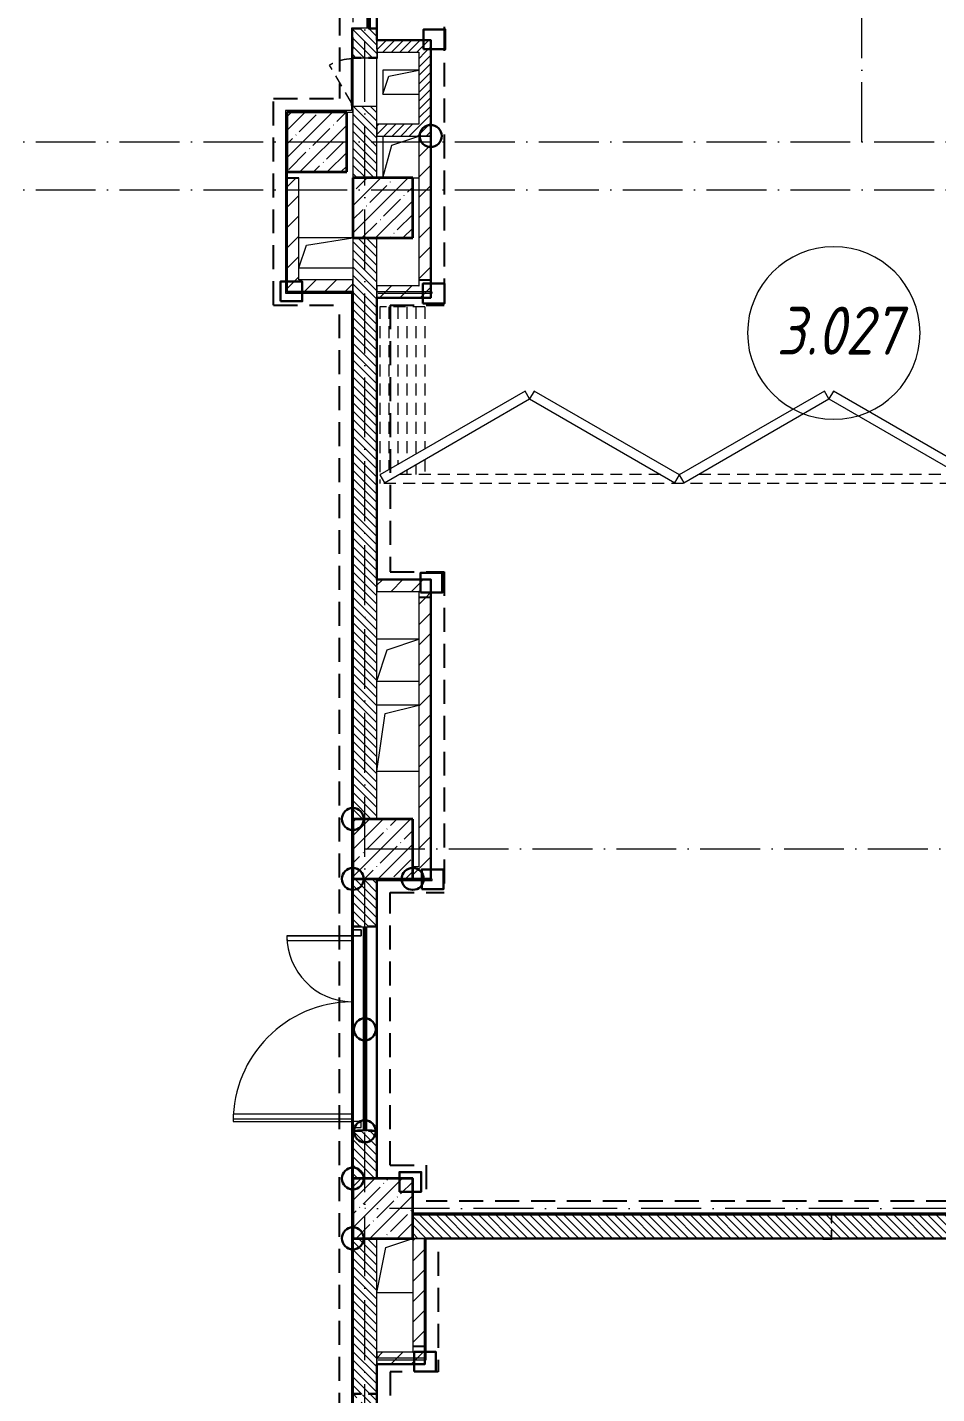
# Model space of a CAD drawing. Header units: millimetres. Extents: x -213536 to 1564669, y 70501 to 942238.
# Drawn here: x 523574 to 531167, y 459839 to 471242 of the extents above; entities that cross this region are included whole.
import ezdxf

# ---------------------------------------------------------------- set-up
doc = ezdxf.new("R2010")
doc.units = ezdxf.units.MM
for name, pattern in [('200_ШТРИХ__ш1_п0_6_', [160, 100, -60]), ('200_ШТРИХ_ш1п0_6_', [160, 100, -60]), ('50_200_ШТРИХ_1Т_ш5_п1_п1_', [700, 500, -100, 0, -100]), ('Штрих короткий', [300, 150, -150]), ('Штриховая _2 мм - 1 мм_', [300, 200, -100])]:
    doc.linetypes.add(name, pattern=pattern)
for name, color, linetype, lineweight in [('0-1', 7, 'Continuous', 5), ('0-2', 7, 'Continuous', 9), ('2) ПГП 4м', 4, 'Continuous', 30), ('2.2) ПГП двери 2.4 -', 134, 'Continuous', 60), ('3) ЖБ 4м', 3, 'Continuous', 30), ('4) Метл уголки', 6, 'Continuous', 30), ('5) Швы', 2, 'Continuous', 30), ('Двери', 7, 'Continuous', 9), ('Каркас_Импост', 7, 'Continuous', 13), ('Марки помещений', 7, 'Continuous', 9), ('Несущие колонны', 7, 'Continuous', 9), ('Несущие колонны-1', 7, 'Continuous', 35), ('Обобщенные модели', 7, 'Continuous', 9), ('Общие ребра', 7, 'Continuous', 9), ('Окна', 7, 'Continuous', 9), ('Оси-2', 7, '50_200_ШТРИХ_1Т_ш5_п1_п1_', 9), ('Открывание в плане-1', 7, '200_ШТРИХ__ш1_п0_6_', 9), ('Открывание в плане-2', 7, '200_ШТРИХ_ш1п0_6_', 9), ('Перемычка-1', 7, 'Штрих короткий', 9), ('Стены', 7, 'Continuous', 9), ('Стены-1', 7, 'Continuous', 13), ('Штриховка разреза-1', 7, 'Continuous', 9), ('Элементы узлов', 7, 'Continuous', 9)]:
    doc.layers.add(name, color=color, linetype=linetype, lineweight=lineweight)
doc.layers.add('СТ-1_1', color=7, linetype='Штриховая _2 мм - 1 мм_', lineweight=90, true_color=0x888888)
doc.layers.get('0-2').off()
doc.styles.add('ISOCPEUR_I_2', font='isocpeui.ttf', dxfattribs={"width": 0.85, "height": 2.3})
pattern_1 = [(135, (0, 0), (-35.35534, -35.35534), [])]
pattern_2 = [(45, (0, 0), (-35.35534, 35.35534), [])]
pattern_3 = [(45, (0, 0), (-84.85281, 84.85281), [])]

# ---------------------------------------------------------------- blocks, each defined once
blk = doc.blocks.new('Ось 3 этаж')
at = {"layer": 'Оси-2'}
for p, q in [((526392.1, 423014.8), (526392.1, 477896.8)), ((530542.1, 470285.4), (530542.1, 477896.8)), ((507542.1, 470285.4), (535630.4, 470285.4)), ((507542.1, 469885.4), (536900.4, 469885.4)), ((526392.1, 464385.4), (536900.4, 464385.4)), ((536900.4, 461385.4), (526392.1, 461385.4))]:
    blk.add_line(p, q, dxfattribs=at)
blk = doc.blocks.new('BSC_Колонна _Прямоугольная - 500х500-V28-АИ2_03_План отделки стен 3-го этажа _Часть 2_')
at = {"layer": 'Несущие колонны'}
h = blk.add_hatch(dxfattribs=at)
h.set_pattern_fill('FP_36', color=256, style=0, pattern_type=2)
h.set_pattern_definition([(45, (-95850, -36150), (-114.04925, 114.04925), []), (45, (-95735.95, -36150), (-114.04925, 114.04925), [201.613, -40.323, 3.353, -36.97])])
h.paths.add_polyline_path([(-250, -250), (250, -250), (250, 250), (-250, 250)], flags=0)
at = {"layer": 'Несущие колонны-1'}
for p, q in [((250, 250), (-250, 250)), ((-250, 250), (-250, -250)), ((250, -250), (250, 250)), ((-250, -250), (250, -250))]:
    blk.add_line(p, q, dxfattribs=at)
blk = doc.blocks.new('BSC_Колонна _Прямоугольная - 500х500-V30-АИ2_03_План отделки стен 3-го этажа _Часть 2_')
at = {"layer": 'Несущие колонны'}
h = blk.add_hatch(dxfattribs=at)
h.set_pattern_fill('FP_38', color=256, style=0, pattern_type=2)
h.set_pattern_definition([(45, (-95850, -39150), (-114.04925, 114.04925), []), (45, (-95735.95, -39150), (-114.04925, 114.04925), [201.613, -40.323, 3.353, -36.97])])
h.paths.add_polyline_path([(-250, -250), (250, -250), (250, 250), (-250, 250)], flags=0)
at = {"layer": 'Несущие колонны-1'}
for p, q in [((250, 250), (-250, 250)), ((-250, 250), (-250, -250)), ((250, -250), (250, 250)), ((-250, -250), (250, -250))]:
    blk.add_line(p, q, dxfattribs=at)
blk = doc.blocks.new('DOR__перегородка__Прямоугольная - Вн_ДПГ_7500х3300h-25989103-АИ2_03_План отделки стен 3-го этажа _Часть 2_')
at = {"layer": 'Каркас_Импост'}
for p, q in [((2463, -7), (1250, -707)), ((1288, -772), (2500, -72)), ((2500, -72), (2463, -7)), ((2538, -7), (2501, -72)), ((2501, -72), (3713, -772)), ((3751, -707), (2538, -7)), ((4962, -7), (3750, -707)), ((3787, -772), (5000, -72)), ((5000, -72), (4962, -7)), ((5037, -7), (4999, -72)), ((4999, -72), (6212, -772)), ((6249, -707), (5037, -7)), ((7461, -7), (6249, -707)), ((6287, -772), (7499, -72)), ((7499, -72), (7461, -7)), ((1250, -707), (1288, -772)), ((3713, -772), (3751, -707)), ((3750, -707), (3787, -772)), ((6212, -772), (6249, -707)), ((6249, -707), (6287, -772))]:
    blk.add_line(p, q, dxfattribs=at)
at = {"layer": 'Открывание в плане-1'}
for p, q in [((0, 0), (305, 0)), ((325, 0), (7500, 0)), ((0, -75), (0, 0)), ((0, -75), (305, -75)), ((325, -75), (2344, -75)), ((2494, -75), (2507, -75)), ((2657, -75), (4844, -75)), ((4994, -75), (5005, -75)), ((5155, -75), (7343, -75)), ((7125, -201), (7125, -75)), ((7200, -158), (7200, -75)), ((7275, -114), (7275, -75)), ((7493, -75), (7500, -75)), ((7500, -1474), (7500, 0)), ((7275, -1474), (7275, -201)), ((7350, -1474), (7350, -158)), ((7425, -1474), (7425, -114)), ((7125, -1474), (7125, -288)), ((7200, -1474), (7200, -244)), ((7125, -1474), (7500, -1474))]:
    blk.add_line(p, q, dxfattribs=at)
blk = doc.blocks.new('BSC_Колонна _Прямоугольная - 500х500-V142-АИ2_03_План отделки стен 3-го этажа _Часть 2_')
at = {"layer": 'Несущие колонны'}
h = blk.add_hatch(dxfattribs=at)
h.set_pattern_fill('FP_132', color=256, style=0, pattern_type=2)
h.set_pattern_definition([(45, (-95850, -44500), (-114.04925, 114.04925), []), (45, (-95735.95, -44500), (-114.04925, 114.04925), [201.613, -40.323, 3.353, -36.97])])
h.paths.add_polyline_path([(-250, -250), (250, -250), (250, 250), (-250, 250)], flags=0)
at = {"layer": 'Несущие колонны-1'}
for p, q in [((250, 250), (-250, 250)), ((-250, 250), (-250, -250)), ((250, -250), (250, 250)), ((-250, -250), (250, -250))]:
    blk.add_line(p, q, dxfattribs=at)
blk = doc.blocks.new('BSC_Колонна _Прямоугольная - 500х500-V147-АИ2_03_План отделки стен 3-го этажа _Часть 2_')
at = {"layer": 'Несущие колонны'}
h = blk.add_hatch(dxfattribs=at)
h.set_pattern_fill('FP_137', color=256, style=0, pattern_type=2)
h.set_pattern_definition([(45, (-95300, -45050), (-114.04925, 114.04925), []), (45, (-95185.95, -45050), (-114.04925, 114.04925), [201.613, -40.323, 3.353, -36.97])])
h.paths.add_polyline_path([(-250, -250), (250, -250), (250, 250), (-250, 250)], flags=0)
at = {"layer": 'Несущие колонны-1'}
for p, q in [((250, 250), (-250, 250)), ((-250, 250), (-250, -250)), ((250, -250), (250, 250)), ((-250, -250), (250, -250))]:
    blk.add_line(p, q, dxfattribs=at)
blk = doc.blocks.new('Проем_Дверь_Прямоугольный - 1700х2400h_дверные проемы-29805302-АИ2_03_План отделки стен 3-го этажа _Часть 2_')
at = {"layer": 'Перемычка-1'}
for p, q in [((850, 100), (-850, 100)), ((850, -100), (-850, -100))]:
    blk.add_line(p, q, dxfattribs=at)
blk = doc.blocks.new('Проем_Дверь_Прямоугольный - 1700х2400h_дверные проемы-28704924-АИ2_03_План отделки стен 3-го этажа _Часть 2_')
at = {"layer": 'Перемычка-1'}
for p, q in [((850, 100), (-850, 100)), ((850, -100), (-850, -100))]:
    blk.add_line(p, q, dxfattribs=at)
blk = doc.blocks.new('Дверь_Витражная_СКБ_2Ст2 - ДВВ_ДАО_СОШ_Классы-26508392-АИ2_03_План отделки стен 3-го этажа _Часть 2_')
at = {"layer": 'Двери'}
for p, q in [((-775, 1035), (-775, 47)), ((775, 585), (775, 47))]:
    blk.add_line(p, q, dxfattribs=at)
for centre, radius, start, end in [((-775, 35), 1000, 0.6895, 90), ((775, 35), 550, 90, 178.7435)]:
    blk.add_arc(centre, radius, start, end, dxfattribs=at)
at = {"layer": 'Элементы узлов'}
for p, q in [((-713, 1035), (-753, 1035)), ((-753, 1035), (-753, 47)), ((-713, 47), (-713, 1035)), ((775, 585), (735, 585)), ((735, 585), (735, 47)), ((775, 47), (775, 585)), ((-825, 35), (-825, -35)), ((-825, 35), (-825, -35)), ((-775, -35), (-775, 35)), ((-775, -35), (-775, 35)), ((775, -35), (775, 35)), ((775, 35), (775, -35)), ((825, 35), (825, -35)), ((825, -35), (825, 35)), ((-825, -35), (-775, -35)), ((-825, -35), (-775, -35)), ((825, -35), (775, -35)), ((775, -35), (825, -35))]:
    blk.add_line(p, q, dxfattribs=at)
blk = doc.blocks.new('Фахверк_СКБ_Уголок - 200_3550-28267367-АИ2_03_План отделки стен 3-го этажа _Часть 2_')
at = {"layer": 'Обобщенные модели'}
for p, q in [((200, 156), (125, 156)), ((125, 156), (125, 81)), ((131, 81), (131, 150)), ((131, 150), (200, 150)), ((200, 150), (200, 156)), ((125, 81), (131, 81)), ((131, 19), (125, 19)), ((125, 19), (125, -56)), ((131, -50), (131, 19)), ((125, -56), (200, -56)), ((200, -50), (131, -50)), ((200, -56), (200, -50))]:
    blk.add_line(p, q, dxfattribs=at)
blk = doc.blocks.new('Фахверк_СКБ_Уголок - 200_3960-28268576-АИ2_03_План отделки стен 3-го этажа _Часть 2_')
at = {"layer": 'Обобщенные модели'}
for p, q in [((200, 156), (125, 156)), ((125, 156), (125, 81)), ((131, 81), (131, 150)), ((131, 150), (200, 150)), ((200, 150), (200, 156)), ((125, 81), (131, 81)), ((131, 19), (125, 19)), ((125, 19), (125, -56)), ((131, -50), (131, 19)), ((125, -56), (200, -56)), ((200, -50), (131, -50)), ((200, -56), (200, -50))]:
    blk.add_line(p, q, dxfattribs=at)
blk = doc.blocks.new('154_Стойка_СКБ_Уголок - СМ-2480_200-28346303-АИ2_03_План отделки стен 3-го этажа _Часть 2_')
at = {"layer": 'Обобщенные модели'}
for p, q in [((125, 156), (125, 81)), ((200, 156), (125, 156)), ((131, 81), (131, 150)), ((131, 150), (200, 150)), ((200, 150), (200, 156)), ((125, 81), (131, 81)), ((131, 19), (125, 19)), ((125, 19), (125, -56)), ((131, -50), (131, 19)), ((125, -56), (200, -56)), ((200, -50), (131, -50)), ((200, -56), (200, -50))]:
    blk.add_line(p, q, dxfattribs=at)
blk = doc.blocks.new('Стойка_Влож_Полоса боковая - Полоса-28213942-АИ2_03_План отделки стен 3-го этажа _Часть 2_')
at = {"layer": 'Обобщенные модели'}
for p, q in [((-5, 60), (0, 60)), ((-5, -60), (-5, 60)), ((0, 31), (0, -31)), ((0, -60), (-5, -60))]:
    blk.add_line(p, q, dxfattribs=at)
blk = doc.blocks.new('154_Фахверк_СКБ_Швеллер - Тип_100_3960-28318856-АИ2_03_План отделки стен 3-го этажа _Часть 2_')
at = {"layer": 'Обобщенные модели'}
for p, q in [((175, 50), (125, 50)), ((125, 50), (125, -50)), ((128, 47), (175, 47)), ((128, -47), (128, 47)), ((175, 47), (175, 50)), ((125, -50), (175, -50)), ((175, -47), (128, -47)), ((175, -50), (175, -47))]:
    blk.add_line(p, q, dxfattribs=at)
blk = doc.blocks.new('AR_Отверстие Ниша - Лючок-32403213-АИ2_03_План отделки стен 3-го этажа _Часть 2_')
at = {"layer": 'Окна'}
for p, q in [((200, 100), (-200, 100)), ((-200, 31), (-200, -31)), ((200, -100), (200, 100)), ((-200, -100), (200, -100))]:
    blk.add_line(p, q, dxfattribs=at)
blk = doc.blocks.new('Л_Общий_Лючок - Лючок-V198-АИ2_03_План отделки стен 3-го этажа _Часть 2_')
at = {"layer": 'Окна'}
for p, q in [((400, 6), (-24, 6)), ((-24, 6), (-24, 0)), ((-24, 0), (0, 0))]:
    blk.add_line(p, q, dxfattribs=at)
at = {"layer": 'Открывание в плане-2'}
blk.add_line((27, 12), (342, 194), dxfattribs=at)
blk.add_arc((6, 0), 388, 1.7811, 30, dxfattribs=at)
blk = doc.blocks.new('AR_Отверстие прямоугольное _в плите_ - AR_Отверстие прямоугольное _в плите_-30423629-АИ2_03_План отделки стен 3-го этажа _Часть 2_')
at = {"layer": 'Обобщенные модели'}
for p, q in [((150, 100), (-150, 100)), ((-150, 100), (-150, -100)), ((-150, -100), (-100, 50)), ((-100, 50), (150, 100)), ((-150, -100), (150, -100))]:
    blk.add_line(p, q, dxfattribs=at)
blk = doc.blocks.new('AR_Отверстие прямоугольное _в плите_ - AR_Отверстие прямоугольное _в плите_-30552830-АИ2_03_План отделки стен 3-го этажа _Часть 2_')
at = {"layer": 'Обобщенные модели'}
for p, q in [((225, 125), (-225, 125)), ((-163, 63), (225, 125)), ((-225, -125), (-163, 63)), ((-225, -125), (225, -125))]:
    blk.add_line(p, q, dxfattribs=at)
blk = doc.blocks.new('AR_Отверстие прямоугольное _в плите_ - AR_Отверстие прямоугольное _в плите_-30552583-АИ2_03_План отделки стен 3-го этажа _Часть 2_')
at = {"layer": 'Обобщенные модели'}
for p, q in [((-150, 175), (-150, -175)), ((-75, 100), (150, 175)), ((-150, -175), (-75, 100)), ((100, -175), (150, -175))]:
    blk.add_line(p, q, dxfattribs=at)
blk = doc.blocks.new('AR_Отверстие прямоугольное _в плите_ - AR_Отверстие прямоугольное _в плите_-30552844-АИ2_03_План отделки стен 3-го этажа _Часть 2_')
at = {"layer": 'Обобщенные модели'}
for p, q in [((175, 175), (-175, 175)), ((-87, 87), (175, 175)), ((-175, -175), (-87, 87)), ((-175, -175), (175, -175))]:
    blk.add_line(p, q, dxfattribs=at)
blk = doc.blocks.new('AR_Отверстие прямоугольное _в плите_ - AR_Отверстие прямоугольное _в плите_-30552585-АИ2_03_План отделки стен 3-го этажа _Часть 2_')
at = {"layer": 'Обобщенные модели'}
for p, q in [((175, 275), (-175, 275)), ((-105, 205), (175, 275)), ((-175, -275), (-105, 205)), ((-175, -275), (175, -275))]:
    blk.add_line(p, q, dxfattribs=at)
blk = doc.blocks.new('AR_Отверстие прямоугольное _в плите_ - AR_Отверстие прямоугольное _в плите_-30552603-АИ2_03_План отделки стен 3-го этажа _Часть 2_')
at = {"layer": 'Обобщенные модели'}
for p, q in [((-150, -225), (-75, 150)), ((-75, 150), (150, 225)), ((-150, -225), (150, -225))]:
    blk.add_line(p, q, dxfattribs=at)
blk = doc.blocks.new('154_Фахверк_СКБ_Швеллер - Тип_100_3960_зеркало-28515619-АИ2_03_План отделки стен 3-го этажа _Часть 2_')
at = {"layer": 'Обобщенные модели'}
for p, q in [((175, 50), (125, 50)), ((125, 50), (125, -50)), ((128, 47), (175, 47)), ((128, -47), (128, 47)), ((175, 47), (175, 50)), ((125, -50), (175, -50)), ((175, -47), (128, -47)), ((175, -50), (175, -47))]:
    blk.add_line(p, q, dxfattribs=at)
blk = doc.blocks.new('0125-Р-ОО-Ш2-АР-о_23_10_2024_rvt-1-АИ2_03_План отделки стен 3-го этажа _Часть 2_')
at = {"layer": 'Штриховка разреза-1'}
h = blk.add_hatch(dxfattribs=at)
h.set_pattern_fill('FP_1', color=256, style=0, pattern_type=2)
h.set_pattern_definition(pattern_1)
h.paths.add_polyline_path([(95665, 44750), (95800, 44750), (95800, 45350), (95600, 45350), (95600, 44750), (95624, 44750)], flags=0)
h.paths.add_polyline_path([(95669, 45750), (95731, 45750), (95731, 45756), (95800, 45756), (95800, 45994), (95731, 45994), (95731, 46000), (95669, 46000), (95669, 45994), (95600, 45994), (95600, 45756), (95669, 45756)], flags=0)
h.paths.add_polyline_path([(95731, 47700), (95731, 47706), (95800, 47706), (95800, 48100), (95600, 48100), (95600, 47706), (95669, 47706), (95669, 47700)], flags=0)
h = blk.add_hatch(dxfattribs=at)
h.set_pattern_fill('FP_92', color=256, style=0, pattern_type=2)
h.set_pattern_definition(pattern_2)
h.paths.add_polyline_path([(96250, 45800), (96250, 45900), (95800, 45900), (95800, 45825), (95806, 45825), (95806, 45800), (96150, 45800)], flags=0)
h = blk.add_hatch(dxfattribs=at)
h.set_pattern_fill('FP_92', color=256, style=0, pattern_type=2)
h.set_pattern_definition(pattern_2)
h.paths.add_polyline_path([(96250, 45200), (96250, 45800), (96150, 45800), (96150, 45200)], flags=0)
h = blk.add_hatch(dxfattribs=at)
h.set_pattern_fill('FP_92', color=256, style=0, pattern_type=2)
h.set_pattern_definition(pattern_2)
h.paths.add_polyline_path([(96250, 45100), (96250, 45200), (95800, 45200), (95800, 45100)], flags=0)
h = blk.add_hatch(dxfattribs=at)
h.set_pattern_fill('FP_3', color=256, style=0, pattern_type=2)
h.set_pattern_definition(pattern_3)
h.paths.add_polyline_path([(96247, 43850), (96247, 43897), (96153, 43897), (96153, 43850), (96200, 43850)], flags=0)
h.paths.add_polyline_path([(96247, 43900), (96250, 43900), (96250, 45100), (96150, 45100), (96150, 43900), (96153, 43900)], flags=0)
h = blk.add_hatch(dxfattribs=at)
h.set_pattern_fill('FP_3', color=256, style=0, pattern_type=2)
h.set_pattern_definition(pattern_3)
h.paths.add_polyline_path([(95150, 43800), (95150, 44700), (95147, 44700), (95147, 44747), (95053, 44747), (95053, 44700), (95050, 44700), (95050, 43800)], flags=0)
h = blk.add_hatch(dxfattribs=at)
h.set_pattern_fill('FP_1', color=256, style=0, pattern_type=2)
h.set_pattern_definition(pattern_1)
h.paths.add_polyline_path([(95600, 39400), (95800, 39400), (95800, 44250), (95600, 44250), (95600, 42063)], flags=0)
h = blk.add_hatch(dxfattribs=at)
h.set_pattern_fill('FP_3', color=256, style=0, pattern_type=2)
h.set_pattern_definition(pattern_3)
h.paths.add_polyline_path([(95600, 43800), (95600, 43900), (95150, 43900), (95150, 43800)], flags=0)
h = blk.add_hatch(dxfattribs=at)
h.set_pattern_fill('FP_3', color=256, style=0, pattern_type=2)
h.set_pattern_definition(pattern_3)
h.paths.add_polyline_path([(96250, 43750), (96250, 43850), (95800, 43850), (95800, 43750), (96153, 43750)], flags=0)
h = blk.add_hatch(dxfattribs=at)
h.set_pattern_fill('FP_3', color=256, style=0, pattern_type=2)
h.set_pattern_definition(pattern_3)
h.paths.add_polyline_path([(96150, 41300), (96150, 41400), (95800, 41400), (95800, 41300)], flags=0)
h = blk.add_hatch(dxfattribs=at)
h.set_pattern_fill('FP_3', color=256, style=0, pattern_type=2)
h.set_pattern_definition(pattern_3)
h.paths.add_polyline_path([(96250, 38900), (96250, 41250), (96150, 41250), (96150, 38900)], flags=0)
h.paths.add_polyline_path([(96247, 41253), (96247, 41300), (96250, 41300), (96250, 41400), (96150, 41400), (96150, 41300), (96153, 41300), (96153, 41253), (96244, 41253)], flags=0)
h = blk.add_hatch(dxfattribs=at)
h.set_pattern_fill('FP_3', color=256, style=0, pattern_type=2)
h.set_pattern_definition(pattern_3)
h.paths.add_polyline_path([(96150, 38900), (96150, 39000), (96100, 39000), (96100, 38900)], flags=0)
h = blk.add_hatch(dxfattribs=at)
h.set_pattern_fill('FP_1', color=256, style=0, pattern_type=2)
h.set_pattern_definition(pattern_1)
h.paths.add_polyline_path([(95600, 36400), (95800, 36400), (95800, 36794), (95731, 36794), (95731, 36800), (95669, 36800), (95669, 36794), (95600, 36794), (95600, 36725)], flags=0)
h.paths.add_polyline_path([(95669, 38500), (95731, 38500), (95731, 38506), (95800, 38506), (95800, 38900), (95600, 38900), (95600, 38506), (95669, 38506)], flags=0)
h = blk.add_hatch(dxfattribs=at)
h.set_pattern_fill('FP_1', color=256, style=0, pattern_type=2)
h.set_pattern_definition(pattern_1)
h.paths.add_polyline_path([(103100, 35900), (103100, 36100), (99600, 36100), (99600, 36031), (99594, 36031), (99594, 36100), (96100, 36100), (96100, 35900), (99594, 35900), (99594, 35969), (99600, 35969), (99600, 35900), (102189, 35900)], flags=0)
h = blk.add_hatch(dxfattribs=at)
h.set_pattern_fill('FP_1', color=256, style=0, pattern_type=2)
h.set_pattern_definition(pattern_1)
h.paths.add_polyline_path([(95800, 30400), (95800, 30694), (95731, 30694), (95731, 30700), (95800, 30700), (95800, 32500), (95731, 32500), (95731, 32506), (95800, 32506), (95800, 32794), (95731, 32794), (95731, 32800), (95800, 32800), (95800, 34600), (95760, 34600), (95760, 34595), (95640, 34595), (95640, 34600), (95600, 34600), (95600, 34570), (95670, 34570), (95669, 32830), (95600, 32830), (95600, 32800), (95669, 32800), (95669, 32794), (95600, 32794), (95600, 32506), (95669, 32506), (95669, 32500), (95600, 32500), (95600, 32470), (95670, 32470), (95669, 30730), (95600, 30730), (95600, 30700), (95669, 30700), (95669, 30694), (95600, 30694), (95600, 30400), (95670, 30400)], flags=0)
h.paths.add_polyline_path([(95670, 34600), (95731, 34600), (95731, 34606), (95800, 34606), (95800, 35900), (95600, 35900), (95600, 34606), (95669, 34606), (95669, 34600)], flags=0)
h = blk.add_hatch(dxfattribs=at)
h.set_pattern_fill('FP_3', color=256, style=0, pattern_type=2)
h.set_pattern_definition(pattern_3)
h.paths.add_polyline_path([(96103, 34950), (96197, 34950), (96197, 34997), (96103, 34997)], flags=0)
h.paths.add_polyline_path([(96103, 35000), (96200, 35000), (96200, 35900), (96100, 35900), (96100, 35000)], flags=0)
h = blk.add_hatch(dxfattribs=at)
h.set_pattern_fill('FP_3', color=256, style=0, pattern_type=2)
h.set_pattern_definition(pattern_3)
h.paths.add_polyline_path([(96100, 34850), (96200, 34850), (96200, 34950), (95800, 34950), (95800, 34850)], flags=0)
at = {"layer": 'Стены-1'}
for p, q in [((95731, 46000), (95669, 46000)), ((95600, 45925), (95600, 45825)), ((95800, 45825), (95800, 45925)), ((96250, 45900), (95800, 45900)), ((95800, 45900), (95800, 45825)), ((96250, 45800), (96250, 45900)), ((95806, 45800), (96150, 45800)), ((96150, 45800), (96150, 45200)), ((96250, 45200), (96250, 45800)), ((95600, 45326), (95600, 44750)), ((95800, 44750), (95800, 45350)), ((96150, 45200), (95800, 45200)), ((95800, 45200), (95800, 45100)), ((96250, 45100), (96250, 45200)), ((95800, 45100), (96250, 45100)), ((96250, 45100), (96150, 45100)), ((96150, 45100), (96150, 43900)), ((96250, 43900), (96250, 45100)), ((95050, 44700), (95050, 43800)), ((95150, 43900), (95150, 44700)), ((95600, 44250), (95600, 39400)), ((95800, 39400), (95800, 44250)), ((95050, 43800), (95150, 43800)), ((95600, 43900), (95150, 43900)), ((95150, 43800), (95600, 43800)), ((95600, 43800), (95600, 43900)), ((96150, 43850), (95800, 43850)), ((95800, 43850), (95800, 43750)), ((96250, 43750), (96250, 43850)), ((95800, 43750), (96250, 43750)), ((96150, 41400), (95800, 41400)), ((95800, 41400), (95800, 41300)), ((96250, 41400), (96150, 41400)), ((96250, 41300), (96250, 41400)), ((95800, 41300), (96150, 41300)), ((96150, 41250), (96150, 39000)), ((96250, 38900), (96250, 41250)), ((96150, 39000), (96100, 39000)), ((95600, 38900), (95600, 38575)), ((95800, 38575), (95800, 38900)), ((96100, 38900), (96150, 38900)), ((96150, 38900), (96250, 38900)), ((95669, 38500), (95731, 38500)), ((95600, 36725), (95600, 36400)), ((95800, 36400), (95800, 36725)), ((99525, 36100), (96100, 36100)), ((103100, 36100), (99600, 36100)), ((95600, 35900), (95600, 34675)), ((95800, 34675), (95800, 35900)), ((96100, 35900), (99525, 35900)), ((96100, 35900), (96100, 35000)), ((96200, 35900), (96100, 35900)), ((96200, 35000), (96200, 35900)), ((99600, 35900), (103100, 35900)), ((96100, 34950), (95800, 34950)), ((95800, 34950), (95800, 34850)), ((96200, 34850), (96200, 34950)), ((95800, 34850), (96200, 34850))]:
    blk.add_line(p, q, dxfattribs=at)
at = {"layer": '0-2'}
for name, p, rotation in [('Проем_Дверь_Прямоугольный - 1700х2400h_дверные проемы-29805302-АИ2_03_План отделки стен 3-го этажа _Часть 2_', (95700, 46850), 89.9999999999999), ('Фахверк_СКБ_Уголок - 200_3960-28268576-АИ2_03_План отделки стен 3-го этажа _Часть 2_', (95650, 46125), 269.9999999999999), ('Л_Общий_Лючок - Лючок-V198-АИ2_03_План отделки стен 3-го этажа _Часть 2_', (95600, 45350), 89.9999999999999), ('Фахверк_СКБ_Уголок - 200_3960-28268576-АИ2_03_План отделки стен 3-го этажа _Часть 2_', (95750, 45625), 89.9999999999999), ('AR_Отверстие Ниша - Лючок-32403213-АИ2_03_План отделки стен 3-го этажа _Часть 2_', (95700, 45550), 269.9999999999999), ('154_Фахверк_СКБ_Швеллер - Тип_100_3960-28318856-АИ2_03_План отделки стен 3-го этажа _Часть 2_', (95100, 44875), 270), ('154_Фахверк_СКБ_Швеллер - Тип_100_3960_зеркало-28515619-АИ2_03_План отделки стен 3-го этажа _Часть 2_', (96200, 44025), 269.9999999999966), ('DOR__перегородка__Прямоугольная - Вн_ДПГ_7500х3300h-25989103-АИ2_03_План отделки стен 3-го этажа _Часть 2_', (103325, 42200), 180), ('154_Фахверк_СКБ_Швеллер - Тип_100_3960_зеркало-28515619-АИ2_03_План отделки стен 3-го этажа _Часть 2_', (96200, 41125), 90), ('Фахверк_СКБ_Уголок - 200_3960-28268576-АИ2_03_План отделки стен 3-го этажа _Часть 2_', (95750, 38375), 89.9999999999999), ('Дверь_Витражная_СКБ_2Ст2 - ДВВ_ДАО_СОШ_Классы-26508392-АИ2_03_План отделки стен 3-го этажа _Часть 2_', (95635, 37650), 89.9999999999978), ('Проем_Дверь_Прямоугольный - 1700х2400h_дверные проемы-28704924-АИ2_03_План отделки стен 3-го этажа _Часть 2_', (95700, 37650), 89.9999999999999), ('154_Стойка_СКБ_Уголок - СМ-2480_200-28346303-АИ2_03_План отделки стен 3-го этажа _Часть 2_', (95650, 36925), 269.9999999999999), ('Стойка_Влож_Полоса боковая - Полоса-28213942-АИ2_03_План отделки стен 3-го этажа _Часть 2_', (95700, 36800), 269.9999999999999), ('Фахверк_СКБ_Уголок - 200_3550-28267367-АИ2_03_План отделки стен 3-го этажа _Часть 2_', (99725, 36050), 180), ('154_Фахверк_СКБ_Швеллер - Тип_100_3960_зеркало-28515619-АИ2_03_План отделки стен 3-го этажа _Часть 2_', (96150, 35125), 270), ('154_Стойка_СКБ_Уголок - СМ-2480_200-28346303-АИ2_03_План отделки стен 3-го этажа _Часть 2_', (95750, 34475), 89.9999999999999)]:
    blk.add_blockref(name, p, dxfattribs=dict(at, rotation=rotation))
for name, p in [('AR_Отверстие прямоугольное _в плите_ - AR_Отверстие прямоугольное _в плите_-30423629-АИ2_03_План отделки стен 3-го этажа _Часть 2_', (96000, 45550)), ('BSC_Колонна _Прямоугольная - 500х500-V147-АИ2_03_План отделки стен 3-го этажа _Часть 2_', (95300, 45050)), ('AR_Отверстие прямоугольное _в плите_ - AR_Отверстие прямоугольное _в плите_-30552583-АИ2_03_План отделки стен 3-го этажа _Часть 2_', (96000, 44925)), ('BSC_Колонна _Прямоугольная - 500х500-V142-АИ2_03_План отделки стен 3-го этажа _Часть 2_', (95850, 44500)), ('AR_Отверстие прямоугольное _в плите_ - AR_Отверстие прямоугольное _в плите_-30552830-АИ2_03_План отделки стен 3-го этажа _Часть 2_', (95375, 44125)), ('AR_Отверстие прямоугольное _в плите_ - AR_Отверстие прямоугольное _в плите_-30552844-АИ2_03_План отделки стен 3-го этажа _Часть 2_', (95975, 40725)), ('AR_Отверстие прямоугольное _в плите_ - AR_Отверстие прямоугольное _в плите_-30552585-АИ2_03_План отделки стен 3-го этажа _Часть 2_', (95975, 40075)), ('BSC_Колонна _Прямоугольная - 500х500-V30-АИ2_03_План отделки стен 3-го этажа _Часть 2_', (95850, 39150)), ('BSC_Колонна _Прямоугольная - 500х500-V28-АИ2_03_План отделки стен 3-го этажа _Часть 2_', (95850, 36150)), ('AR_Отверстие прямоугольное _в плите_ - AR_Отверстие прямоугольное _в плите_-30552603-АИ2_03_План отделки стен 3-го этажа _Часть 2_', (95950, 35675))]:
    blk.add_blockref(name, p, dxfattribs=at)
blk = doc.blocks.new('AI_Марка_Помещение_х1__Общий_E___ISO-2_1K_ - Номер-16210215-АИ2_03_План отделки стен 3-го этажа _Часть 2_')
at = {"layer": 'Марки помещений'}
for start, end in [(360, 180), (180, 360)]:
    blk.add_arc((0.039, 0.312), 2.4, start, end, dxfattribs=at)
blk = doc.blocks.new('3этНиз')
at = {"layer": 'Общие ребра'}
blk.add_line((526904, 461123), (526892, 461123), dxfattribs=at)
at = {"layer": 'СТ-1_1', "lineweight": 25}
for p, q in [((526180, 473773), (526180, 470647)), ((527054, 471247), (527054, 468923)), ((525630, 470647), (526180, 470647)), ((525630, 468923), (525630, 470647)), ((525630, 468923), (526180, 468923)), ((526180, 452147), (526180, 468923)), ((526604, 468923), (527054, 468923)), ((526604, 468923), (526604, 466697)), ((526604, 466697), (527054, 466697)), ((527054, 466697), (527054, 464023)), ((526604, 464023), (527054, 464023)), ((526604, 461747), (526604, 464023)), ((526604, 461747), (526904, 461747)), ((526904, 461747), (526904, 461447)), ((533680, 461447), (526904, 461447)), ((527004, 461023), (527004, 460023)), ((527004, 460023), (526604, 460023)), ((526604, 460023), (526604, 455747))]:
    blk.add_line(p, q, dxfattribs=at)
at = {"layer": 'Стены'}
blk.add_line((526280, 470591), (526280, 470985), dxfattribs=at)
at = {"layer": 'Стены-1'}
for p, q in [((526280, 471235), (526280, 470985)), ((526286, 471235), (526280, 471235)), ((526292, 471060), (526292, 471160)), ((526280, 470985), (526286, 470985)), ((526280, 470547), (525730, 470547)), ((525730, 470547), (525730, 469023)), ((526242, 470535), (526292, 470535)), ((526280, 470591), (526280, 470547)), ((526286, 470591), (526280, 470591)), ((526292, 470535), (526292, 470561)), ((525742, 469985), (525742, 470035)), ((525742, 469035), (525742, 469935)), ((525730, 469023), (526280, 469023)), ((526292, 469035), (525742, 469035)), ((526280, 469023), (526280, 452034)), ((526292, 464635), (526292, 469035)), ((526942, 469035), (526492, 469035)), ((526492, 469035), (526492, 469023)), ((526504, 469023), (526954, 469023)), ((526954, 469023), (526954, 469035)), ((526292, 463810), (526292, 464135)), ((526492, 464135), (526492, 464123)), ((526504, 464123), (526954, 464123)), ((526942, 464135), (526792, 464135)), ((526954, 464123), (526954, 464135)), ((526292, 462035), (526292, 463735)), ((526292, 461635), (526292, 461960)), ((526792, 461335), (530217, 461335)), ((533780, 461347), (526804, 461347)), ((530292, 461335), (533792, 461335)), ((526292, 459910), (526292, 461135)), ((526892, 461123), (526892, 460235)), ((526904, 460123), (526904, 461123)), ((526892, 460135), (526492, 460135)), ((526492, 460135), (526492, 460123)), ((526504, 460123), (526904, 460123)), ((526892, 460185), (526892, 460135))]:
    blk.add_line(p, q, dxfattribs=at)
at = {"layer": '0-1'}
blk.add_blockref('0125-Р-ОО-Ш2-АР-о_23_10_2024_rvt-1-АИ2_03_План отделки стен 3-го этажа _Часть 2_', (430692, 425235), dxfattribs=at)
at = {"layer": 'Марки помещений', "color": 3, "xscale": 300, "yscale": 300, "zscale": 99.99999999999993}
blk.add_blockref('AI_Марка_Помещение_х1__Общий_E___ISO-2_1K_ - Номер-16210215-АИ2_03_План отделки стен 3-го этажа _Часть 2_', (530296, 468598), dxfattribs=at)
at = {"layer": 'Марки помещений', "color": 114, "true_color": 0x139b48, "insert": (529830, 468911), "char_height": 400, "width": 785.65, "attachment_point": 1, "style": 'ISOCPEUR_I_2'}
blk.add_mtext('3.027', dxfattribs=at)

msp = doc.modelspace()

# ---------------------------------------------------------------- linework, layer by layer
at = {"layer": '2) ПГП 4м'}
for points in [[(526792.1, 464135.4), (526942.1, 464135.4), (526942.1, 466635.4), (526492.1, 466635.4), (526492.1, 468985.4), (526942.1, 468985.4), (526942.1, 471135.4), (526492.1, 471135.4), (526492.1, 473335.4)], [(526292.1, 464635.4), (526292.1, 469035.4), (525742.1, 469035.4), (525742.1, 470035.4)], [(526292.1, 461635.4), (526292.1, 464135.4)], [(526492.1, 461635.4), (526492.1, 464135.4)], [(533792.1, 461335.4), (526792.1, 461335.4)], [(526292.1, 455635.4), (526292.1, 461135.4)], [(526492.1, 455635.4), (526492.1, 460085.4), (526892.1, 460085.4), (526892.1, 461135.4), (533792.1, 461135.4)]]:
    msp.add_lwpolyline(points, dxfattribs=at)
at = {"layer": '2.2) ПГП двери 2.4 -'}
for points in [[(526423.1, 472935.4), (526423.1, 471235.4)], [(526392.1, 463729.4), (526392.1, 462029.4)]]:
    msp.add_lwpolyline(points, dxfattribs=at)
at = {"layer": '3) ЖБ 4м'}
for points in [[(526292.1, 464135.4), (526292.1, 464635.4)], [(526492.1, 464135.4), (526792.1, 464135.4)], [(526292.1, 461135.4), (526292.1, 461635.4)], [(526492.1, 461635.4), (526792.1, 461635.4), (526792.1, 461335.4)]]:
    msp.add_lwpolyline(points, dxfattribs=at)
at = {"layer": '4) Метл уголки'}
for points in [[(526882.4, 471059.4), (527063.7, 471059.4), (527063.7, 471224.2), (526882.4, 471224.2)], [(525688, 468955.8), (525869.3, 468955.8), (525869.3, 469120.6), (525688, 469120.6)], [(526876.6, 468938.7), (527057.9, 468938.7), (527057.9, 469103.4), (526876.6, 469103.4)], [(526857.2, 466525.3), (527038.4, 466525.3), (527038.4, 466690), (526857.2, 466690)], [(526867.1, 464049.5), (527048.4, 464049.5), (527048.4, 464214.2), (526867.1, 464214.2)], [(526681.2, 461524.5), (526862.5, 461524.5), (526862.5, 461689.2), (526681.2, 461689.2)], [(526804.1, 460023.4), (526985.4, 460023.4), (526985.4, 460188.2), (526804.1, 460188.2)]]:
    msp.add_lwpolyline(points, close=True, dxfattribs=at)
at = {"layer": '5) Швы'}
for centre in [(526942.1, 470335.4), (526292.1, 464635.4), (526292.1, 464135.4), (526792.1, 464135.4), (526392.1, 462879.4), (526392.1, 462029.4), (526292.1, 461635.4), (526292.1, 461135.4)]:
    msp.add_circle(centre, 91.6, dxfattribs=at)

# ---------------------------------------------------------------- block references
at = {"color": 5, "lineweight": 30}
msp.add_blockref('Ось 3 этаж', (0, 0), dxfattribs=at)
at = {"layer": '3) ЖБ 4м'}
msp.add_blockref('3этНиз', (0, 0), dxfattribs=at)

# ---------------------------------------------------------------- texts
at = {"layer": 'Марки помещений', "color": 114, "true_color": 0x139b48, "insert": (529830.4, 468910.7), "char_height": 400, "width": 785.654, "attachment_point": 1, "style": 'ISOCPEUR_I_2'}
msp.add_mtext('3.027', dxfattribs=at)

doc.saveas('drawing.dxf')
